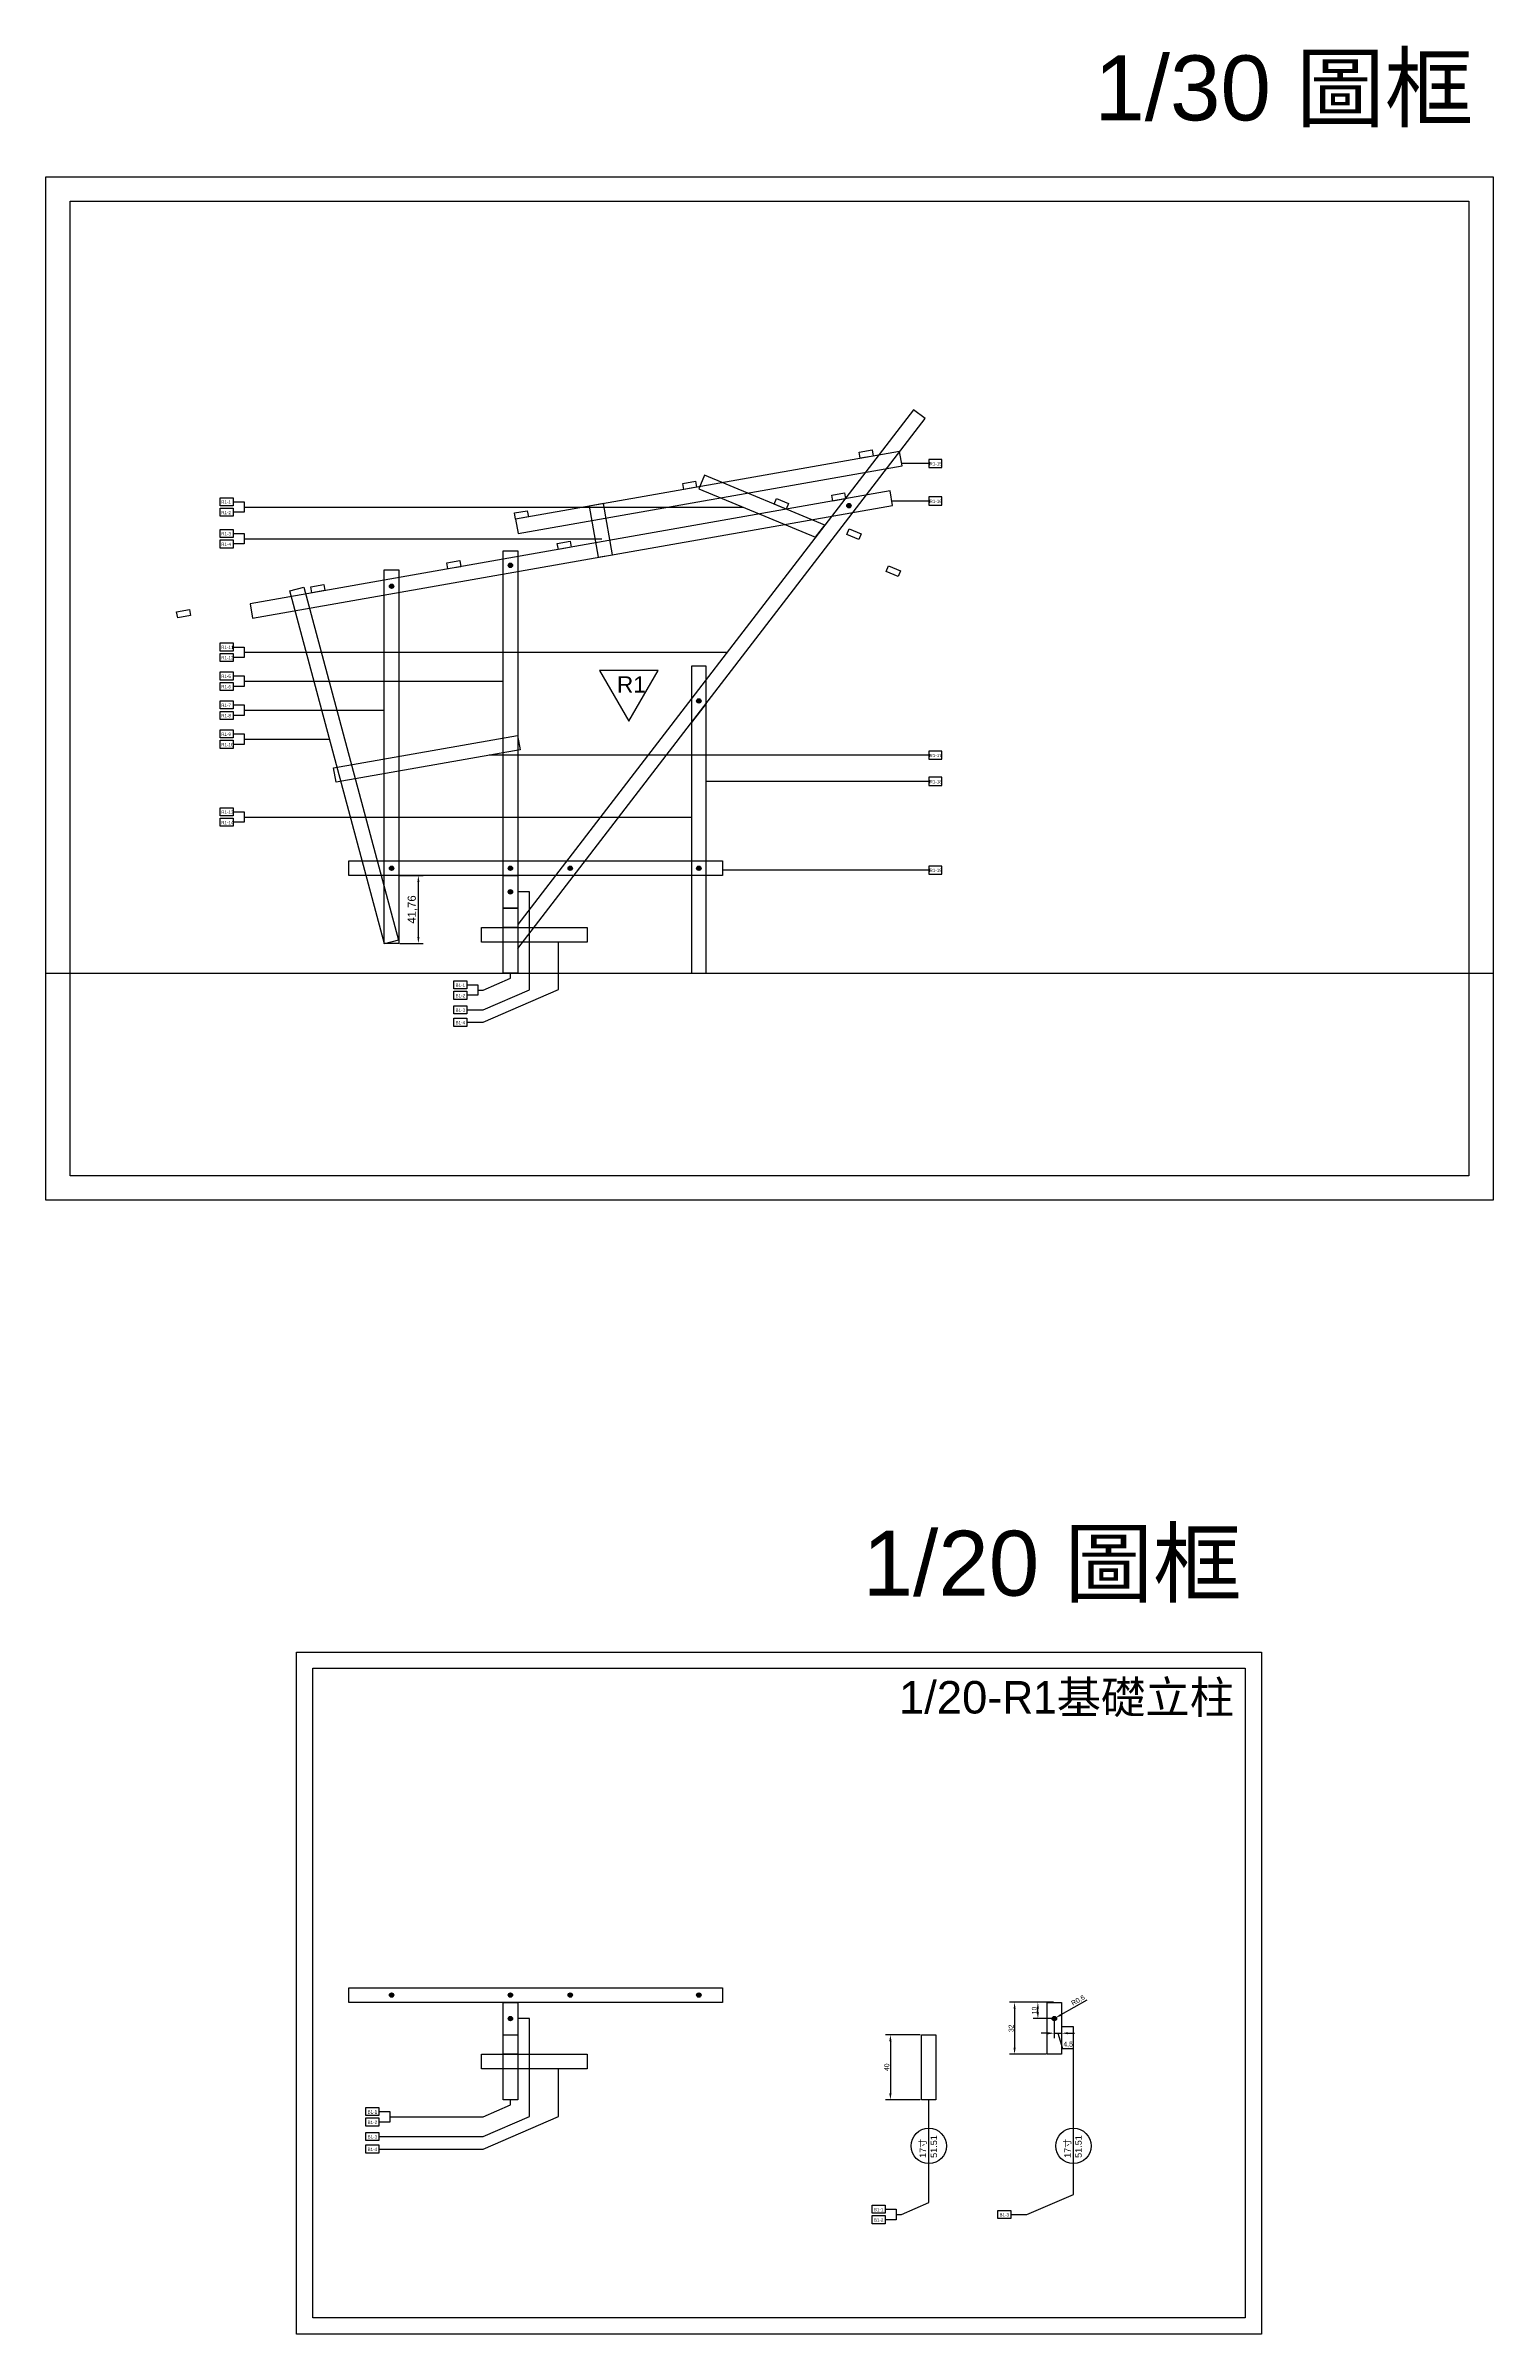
# Model space of a CAD drawing. Header units: millimetres. Extents: x -2666 to 6286, y -11880 to 4849.
# Drawn here: x -1225 to -334, y -5687 to -4278 of the extents above; entities that cross this region are included whole.
import ezdxf

# ---------------------------------------------------------------- set-up
doc = ezdxf.new("R2010")
doc.units = ezdxf.units.MM
for name, color, linetype in [('0-rib-base', 10, 'Continuous'), ('0-rib1', 6, 'Continuous'), ('1-螺桿鑽洞', 7, 'Continuous'), ('dim', 244, 'Continuous'), ('座標', 3, 'Continuous'), ('樑', 4, 'Continuous'), ('編號標示', 30, 'Continuous'), ('編號標示線', 44, 'Continuous')]:
    doc.layers.add(name, color=color, linetype=linetype)
for name, color, linetype, plot in [('1-墊圈', 4, 'Continuous', False), ('1-螺絲頭', 9, 'Continuous', False), ('default', 11, 'Continuous', False)]:
    doc.layers.add(name, color=color, linetype=linetype, plot=plot)
doc.styles.get("Standard").update_dxf_attribs({"font": 'arial.ttf'})
doc.dimstyles.new('短柱', dxfattribs={"dimtxt": 3, "dimasz": 4, "dimexe": 3, "dimexo": 0.625, "dimtad": 1, "dimtxsty": 'Standard', "dimcen": 2.5, "dimadec": 0, "dimazin": 0, "dimtfac": 1, "dimtmove": 1, "dimatfit": 1, "dimldrblk": 'ORIGIN', "dimfxl": 0, "dimarcsym": 0})

# ---------------------------------------------------------------- blocks, each defined once
blk = doc.blocks.new('螺栓組')
h = blk.add_hatch()
h.set_pattern_fill('JIS_WOOD', color=256, scale=0.1, style=0)
edge = h.paths.add_edge_path()
edge.add_arc((0, 0), 0.6, 0, 360)
at = {"layer": '1-墊圈'}
blk.add_circle((0, 0), 1.35, dxfattribs=at)
at = {"layer": '1-螺桿鑽洞'}
for points in [[(1.1, 0), (-1.1, 0)], [(0, -0.9), (0, 0.9)]]:
    blk.add_lwpolyline(points, dxfattribs=at)
blk.add_circle((0, 0), 0.6, dxfattribs=at)
at = {"layer": '1-螺絲頭'}
blk.add_lwpolyline([(-0.5, 0.9), (-1.1, 0), (-0.5, -0.9), (0.5, -0.9), (1.1, 0), (0.5, 0.9)], close=True, dxfattribs=at)
blk = doc.blocks.new('*D183')
at = {"layer": 'Defpoints', "color": 0}
for p in [(-685.7, -5502.6), (-704.8, -5542.6), (-685.7, -5542.6)]:
    blk.add_point(p, dxfattribs=at)
at = {"layer": 'dim', "color": 0, "lineweight": -2}
for p, q in [((-686.4, -5502.6), (-707.8, -5502.6)), ((-704.8, -5506.6), (-704.8, -5538.6)), ((-686.4, -5542.6), (-707.8, -5542.6))]:
    blk.add_line(p, q, dxfattribs=at)
at = {"layer": 'dim', "color": 0}
for points in [[(-705.5, -5506.6), (-704.1, -5506.6), (-704.8, -5502.6)], [(-705.5, -5538.6), (-704.1, -5538.6), (-704.8, -5542.6)]]:
    blk.add_solid(points, dxfattribs=at)
at = {"layer": 'dim', "color": 0, "insert": (-707, -5522.6), "char_height": 3, "attachment_point": 5, "rotation": 90}
blk.add_mtext('40', dxfattribs=at)
blk = doc.blocks.new('_Origin')
at = {"color": 0, "linetype": 'ByBlock', "lineweight": -2}
blk.add_line((0, 0), (-1, 0), dxfattribs=at)
blk.add_circle((0, 0), 0.5, dxfattribs=at)
blk = doc.blocks.new('*D184')
at = {"layer": 'Defpoints', "color": 0}
for p in [(-614, -5482.6), (-603.9, -5482.6), (-603.9, -5492.6)]:
    blk.add_point(p, dxfattribs=at)
at = {"layer": 'dim', "color": 0, "lineweight": -2}
for p, q in [((-604.5, -5482.6), (-617, -5482.6)), ((-604.5, -5492.6), (-617, -5492.6)), ((-614, -5488.6), (-614, -5486.6))]:
    blk.add_line(p, q, dxfattribs=at)
at = {"layer": 'dim', "color": 0}
for points in [[(-614.7, -5486.6), (-613.4, -5486.6), (-614, -5482.6)], [(-614.7, -5488.6), (-613.4, -5488.6), (-614, -5492.6)]]:
    blk.add_solid(points, dxfattribs=at)
at = {"layer": 'dim', "color": 0, "insert": (-616.2, -5487.6), "char_height": 3, "attachment_point": 5, "rotation": 90}
blk.add_mtext('10', dxfattribs=at)
blk = doc.blocks.new('*D185')
at = {"layer": 'Defpoints', "color": 0}
for p in [(-608.4, -5482.6), (-628.4, -5514.6), (-608.4, -5514.6)]:
    blk.add_point(p, dxfattribs=at)
at = {"layer": 'dim', "color": 0, "lineweight": -2}
for p, q in [((-609, -5482.6), (-631.4, -5482.6)), ((-628.4, -5486.6), (-628.4, -5510.6)), ((-609, -5514.6), (-631.4, -5514.6))]:
    blk.add_line(p, q, dxfattribs=at)
at = {"layer": 'dim', "color": 0}
for points in [[(-629, -5486.6), (-627.7, -5486.6), (-628.4, -5482.6)], [(-629, -5510.6), (-627.7, -5510.6), (-628.4, -5514.6)]]:
    blk.add_solid(points, dxfattribs=at)
at = {"layer": 'dim', "color": 0, "insert": (-630.5, -5498.6), "char_height": 3, "attachment_point": 5, "rotation": 90}
blk.add_mtext('32', dxfattribs=at)
blk = doc.blocks.new('*D241')
at = {"layer": 'Defpoints', "color": 0}
for p in [(-603.9, -5492.6), (-599.4, -5492.6), (-599.4, -5501.6)]:
    blk.add_point(p, dxfattribs=at)
at = {"layer": 'dim', "color": 0, "lineweight": -2}
for p, q in [((-603.9, -5493.2), (-603.9, -5504.6)), ((-599.4, -5493.2), (-599.4, -5504.6)), ((-607.9, -5501.6), (-611.9, -5501.6)), ((-603.9, -5501.6), (-599.4, -5501.6)), ((-603.9, -5501.6), (-599.4, -5501.6)), ((-601.7, -5501.6), (-598.9, -5511)), ((-595.4, -5501.6), (-591.4, -5501.6)), ((-598.9, -5511), (-592, -5511))]:
    blk.add_line(p, q, dxfattribs=at)
at = {"layer": 'dim', "color": 0}
for points in [[(-607.9, -5501), (-607.9, -5502.3), (-603.9, -5501.6)], [(-595.4, -5501), (-595.4, -5502.3), (-599.4, -5501.6)]]:
    blk.add_solid(points, dxfattribs=at)
at = {"layer": 'dim', "color": 0, "insert": (-595.4, -5508.6), "char_height": 3, "attachment_point": 5}
blk.add_mtext('4,5', dxfattribs=at)
blk = doc.blocks.new('*D242')
at = {"layer": 'Defpoints', "color": 0}
for p in [(-603.9, -5492.6), (-603.4, -5492.3)]:
    blk.add_point(p, dxfattribs=at)
at = {"layer": 'dim', "color": 0, "lineweight": -2}
for p, q in [((-603.9, -5492.6), (-603.4, -5492.3)), ((-583.9, -5481.2), (-599.9, -5490.3))]:
    blk.add_line(p, q, dxfattribs=at)
at = {"layer": 'dim', "color": 0}
blk.add_solid([(-600.2, -5489.8), (-599.6, -5490.9), (-603.4, -5492.3)], dxfattribs=at)
at = {"layer": 'dim', "color": 0, "insert": (-589.2, -5481.5), "char_height": 3, "attachment_point": 5, "rotation": 29.6518}
blk.add_mtext('R0,6', dxfattribs=at)
blk = doc.blocks.new('*D272')
at = {"color": 0, "lineweight": -2}
for p, q in [((-1006.7, -4788.9), (-992.4, -4788.9)), ((-995.4, -4792.9), (-995.4, -4826.7)), ((-1006.7, -4830.7), (-992.4, -4830.7))]:
    blk.add_line(p, q, dxfattribs=at)
at = {"color": 0}
for points in [[(-996, -4792.9), (-994.7, -4792.9), (-995.4, -4788.9)], [(-996, -4826.7), (-994.7, -4826.7), (-995.4, -4830.7)]]:
    blk.add_solid(points, dxfattribs=at)
at = {"layer": 'Defpoints', "color": 0}
for p in [(-1007.3, -4788.9), (-1007.3, -4830.7), (-995.4, -4830.7)]:
    blk.add_point(p, dxfattribs=at)
at = {"color": 0, "insert": (-999, -4809.8), "char_height": 5, "attachment_point": 5, "rotation": 90}
blk.add_mtext('41,76', dxfattribs=at)

msp = doc.modelspace()

# ---------------------------------------------------------------- linework, layer by layer
for centre in [(-681.182, -5571.012), (-592.136, -5571.012)]:
    msp.add_circle(centre, 10.911)
at = {"layer": '0-rib-base'}
for points in [[(-808.226, -4779.932), (-808.226, -4788.932), (-1038.226, -4788.932), (-1038.226, -4779.932)], [(-943.226, -4820.932), (-943.226, -4788.932), (-934.226, -4788.932), (-934.226, -4820.932)], [(-943.226, -4848.932), (-943.226, -4808.932), (-934.226, -4808.932), (-934.226, -4848.932)], [(-956.411, -4829.932), (-956.411, -4820.932), (-891.411, -4820.932), (-891.411, -4829.932)], [(-808.226, -5473.612), (-808.226, -5482.612), (-1038.226, -5482.612), (-1038.226, -5473.612)], [(-943.226, -5514.612), (-943.226, -5482.612), (-934.226, -5482.612), (-934.226, -5514.612)], [(-608.402, -5514.612), (-608.402, -5482.612), (-599.402, -5482.612), (-599.402, -5514.612)], [(-943.226, -5542.612), (-943.226, -5502.612), (-934.226, -5502.612), (-934.226, -5542.612)], [(-685.734, -5542.612), (-685.734, -5502.612), (-676.734, -5502.612), (-676.734, -5542.612)], [(-956.411, -5523.612), (-956.411, -5514.612), (-891.411, -5514.612), (-891.411, -5523.612)]]:
    msp.add_lwpolyline(points, close=True, dxfattribs=at)
at = {"layer": '0-rib1'}
for points in [[(-934.226, -4833.862), (-683.46, -4507.609), (-690.596, -4502.124), (-934.226, -4819.094), (-934.226, -4833.862)], [(-935.514, -4569.431), (-936.174, -4565.689)], [(-1046.01, -4731.408), (-1047.573, -4722.545), (-934.32, -4702.576), (-932.757, -4711.439), (-1046.01, -4731.408)]]:
    msp.add_lwpolyline(points, dxfattribs=at)
for points in [[(-935.514, -4569.431), (-933.951, -4578.295), (-697.597, -4536.619), (-699.16, -4527.756)], [(-819.3, -4542.409), (-822.759, -4550.718), (-750.928, -4580.618), (-745.251, -4573.233)], [(-1098.938, -4621.602), (-1097.375, -4630.465), (-703.452, -4561.006), (-705.014, -4552.143)], [(-881.35, -4559.881), (-890.213, -4561.443), (-884.656, -4592.957), (-875.793, -4591.394)], [(-943.226, -4808.932), (-943.226, -4588.932), (-934.226, -4588.932), (-934.226, -4808.932)], [(-1016.35, -4830.696), (-1016.35, -4600.696), (-1007.35, -4600.696), (-1007.35, -4830.696)], [(-1016.316, -4830.954), (-1074.55, -4613.621), (-1065.857, -4611.292), (-1007.622, -4828.625)], [(-818.226, -4779.932), (-818.226, -4659.932), (-827.226, -4659.932), (-827.226, -4779.932)], [(-827.226, -4694.652), (-827.226, -4848.932), (-818.226, -4848.932), (-818.226, -4682.943)]]:
    msp.add_lwpolyline(points, close=True, dxfattribs=at)
at = {"layer": 'default'}
msp.add_line((-1224.726, -4848.932), (-333.726, -4848.932), dxfattribs=at)
for points in [[(-333.726, -4358.668), (-333.726, -4988.668), (-1224.726, -4988.668), (-1224.726, -4358.668)], [(-348.726, -4373.668), (-348.726, -4973.668), (-1209.726, -4973.668), (-1209.726, -4373.668)], [(-476.338, -5266.947), (-476.338, -5686.947), (-1070.338, -5686.947), (-1070.338, -5266.947)], [(-486.338, -5276.947), (-486.338, -5676.947), (-1060.338, -5676.947), (-1060.338, -5276.947)]]:
    msp.add_lwpolyline(points, close=True, dxfattribs=at)
at = {"layer": '座標'}
msp.add_lwpolyline([(-883.782, -4662.572), (-865.772, -4693.767), (-847.762, -4662.572)], close=True, dxfattribs=at)
at = {"layer": '樑'}
for points in [[(-716.127, -4526.889), (-715.467, -4530.631), (-723.346, -4532.02), (-724.006, -4528.278), (-716.127, -4526.889)], [(-824.772, -4546.046), (-824.112, -4549.788), (-831.99, -4551.177), (-832.65, -4547.435), (-824.772, -4546.046)], [(-928.296, -4564.3), (-927.636, -4568.042), (-935.514, -4569.431), (-936.174, -4565.689), (-928.296, -4564.3)], [(-767.486, -4559.861), (-768.946, -4563.369), (-776.332, -4560.295), (-774.871, -4556.787), (-767.486, -4559.861)], [(-733.06, -4553.229), (-732.4, -4556.972), (-740.278, -4558.361), (-740.938, -4554.618), (-733.06, -4553.229)], [(-722.71, -4578.5), (-724.17, -4582.008), (-731.556, -4578.933), (-730.096, -4575.425), (-722.71, -4578.5)], [(-901.99, -4583.016), (-901.33, -4586.758), (-909.208, -4588.148), (-909.868, -4584.405), (-901.99, -4583.016)], [(-969.937, -4594.997), (-969.277, -4598.739), (-977.156, -4600.129), (-977.816, -4596.386), (-969.937, -4594.997)], [(-698.63, -4601.305), (-700.09, -4604.813), (-707.476, -4601.739), (-706.015, -4598.23), (-698.63, -4601.305)], [(-1053.65, -4609.758), (-1052.99, -4613.5), (-1060.869, -4614.889), (-1061.528, -4611.147), (-1053.65, -4609.758)], [(-1136.315, -4625.146), (-1135.655, -4628.889), (-1143.533, -4630.278), (-1144.193, -4626.536), (-1136.315, -4625.146)]]:
    msp.add_lwpolyline(points, dxfattribs=at)
at = {"layer": '編號標示'}
for points in [[(-673.079, -4537.682), (-673.079, -4532.682), (-681.079, -4532.682), (-681.079, -4537.682)], [(-1117.386, -4561.279), (-1117.386, -4556.279), (-1109.386, -4556.279), (-1109.386, -4561.279)], [(-1117.386, -4567.72), (-1117.386, -4562.72), (-1109.386, -4562.72), (-1109.386, -4567.72)], [(-673.079, -4560.833), (-673.079, -4555.833), (-681.079, -4555.833), (-681.079, -4560.833)], [(-1117.386, -4580.805), (-1117.386, -4575.805), (-1109.386, -4575.805), (-1109.386, -4580.805)], [(-1117.386, -4587.246), (-1117.386, -4582.246), (-1109.386, -4582.246), (-1109.386, -4587.246)], [(-1117.386, -4650.7), (-1117.386, -4645.7), (-1109.386, -4645.7), (-1109.386, -4650.7)], [(-1117.386, -4657.141), (-1117.386, -4652.141), (-1109.386, -4652.141), (-1109.386, -4657.141)], [(-1117.386, -4668.529), (-1117.386, -4663.529), (-1109.386, -4663.529), (-1109.386, -4668.529)], [(-1117.386, -4674.97), (-1117.386, -4669.97), (-1109.386, -4669.97), (-1109.386, -4674.97)], [(-1117.386, -4686.359), (-1117.386, -4681.359), (-1109.386, -4681.359), (-1109.386, -4686.359)], [(-1117.386, -4692.8), (-1117.386, -4687.8), (-1109.386, -4687.8), (-1109.386, -4692.8)], [(-1117.386, -4704.188), (-1117.386, -4699.188), (-1109.386, -4699.188), (-1109.386, -4704.188)], [(-1117.386, -4710.629), (-1117.386, -4705.629), (-1109.386, -4705.629), (-1109.386, -4710.629)], [(-673.079, -4717.299), (-673.079, -4712.299), (-681.079, -4712.299), (-681.079, -4717.299)], [(-673.079, -4733.398), (-673.079, -4728.398), (-681.079, -4728.398), (-681.079, -4733.398)], [(-1117.386, -4752.154), (-1117.386, -4747.154), (-1109.386, -4747.154), (-1109.386, -4752.154)], [(-1117.386, -4758.595), (-1117.386, -4753.595), (-1109.386, -4753.595), (-1109.386, -4758.595)], [(-673.079, -4788.019), (-673.079, -4783.019), (-681.079, -4783.019), (-681.079, -4788.019)], [(-973.543, -4858.678), (-973.543, -4853.678), (-965.543, -4853.678), (-965.543, -4858.678)], [(-973.543, -4865.12), (-973.543, -4860.12), (-965.543, -4860.12), (-965.543, -4865.12)], [(-973.543, -4874.065), (-973.543, -4869.065), (-965.543, -4869.065), (-965.543, -4874.065)], [(-973.543, -4881.732), (-973.543, -4876.732), (-965.543, -4876.732), (-965.543, -4881.732)], [(-1027.696, -5552.358), (-1027.696, -5547.358), (-1019.696, -5547.358), (-1019.696, -5552.358)], [(-1027.696, -5558.8), (-1027.696, -5553.8), (-1019.696, -5553.8), (-1019.696, -5558.8)], [(-1027.696, -5567.745), (-1027.696, -5562.745), (-1019.696, -5562.745), (-1019.696, -5567.745)], [(-1027.696, -5575.412), (-1027.696, -5570.412), (-1019.696, -5570.412), (-1019.696, -5575.412)], [(-716.051, -5612.504), (-716.051, -5607.504), (-708.051, -5607.504), (-708.051, -5612.504)], [(-716.051, -5618.946), (-716.051, -5613.946), (-708.051, -5613.946), (-708.051, -5618.946)], [(-638.719, -5615.725), (-638.719, -5610.725), (-630.719, -5610.725), (-630.719, -5615.725)]]:
    msp.add_lwpolyline(points, close=True, dxfattribs=at)
for points in [[(-1109.386, -4558.779), (-1102.684, -4558.779), (-1102.684, -4565.22), (-1109.386, -4565.22)], [(-1109.386, -4578.305), (-1102.684, -4578.305), (-1102.684, -4584.746), (-1109.386, -4584.746)], [(-1109.386, -4648.2), (-1102.684, -4648.2), (-1102.684, -4654.641), (-1109.386, -4654.641)], [(-1109.386, -4666.029), (-1102.684, -4666.029), (-1102.684, -4672.47), (-1109.386, -4672.47)], [(-1109.386, -4683.859), (-1102.684, -4683.859), (-1102.684, -4690.3), (-1109.386, -4690.3)], [(-1109.386, -4701.688), (-1102.684, -4701.688), (-1102.684, -4708.129), (-1109.386, -4708.129)], [(-1109.386, -4749.654), (-1102.684, -4749.654), (-1102.684, -4756.095), (-1109.386, -4756.095)]]:
    msp.add_lwpolyline(points, dxfattribs=at)
at = {"layer": '編號標示線'}
for p, q in [((-681.079, -4535.182), (-697.851, -4535.182)), ((-1102.684, -4561.999), (-795.657, -4561.999)), ((-681.079, -4558.333), (-703.923, -4558.333)), ((-1102.684, -4581.526), (-882.458, -4581.526)), ((-1102.684, -4651.42), (-805.348, -4651.42)), ((-681.079, -4714.799), (-951.813, -4714.799)), ((-681.079, -4730.898), (-818.226, -4730.898)), ((-681.079, -4785.519), (-808.226, -4785.519))]:
    msp.add_line(p, q, dxfattribs=at)
for points in [[(-1102.684, -4669.25), (-943.226, -4669.25)], [(-1102.684, -4687.079), (-1016.35, -4687.079)], [(-1102.684, -4704.909), (-1050.089, -4704.909)], [(-1102.684, -4752.874), (-827.226, -4752.874)], [(-965.543, -4871.565), (-955.557, -4871.565), (-926.96, -4859.163), (-926.96, -4798.932), (-934.226, -4798.932)], [(-965.543, -4879.232), (-955.557, -4879.232), (-909.184, -4859.121), (-909.184, -4829.932)], [(-965.543, -4856.178), (-958.84, -4856.178), (-958.84, -4862.62), (-965.543, -4862.62)], [(-958.84, -4859.399), (-955.505, -4859.399), (-938.674, -4852.1), (-938.674, -4848.932)], [(-1019.696, -5565.245), (-955.557, -5565.245), (-926.96, -5552.843), (-926.96, -5492.612), (-934.226, -5492.612)], [(-630.719, -5613.225), (-620.733, -5613.225), (-592.136, -5600.823), (-592.136, -5497.693), (-599.402, -5497.693)], [(-1019.696, -5572.912), (-955.557, -5572.912), (-909.184, -5552.801), (-909.184, -5523.612)], [(-1019.696, -5549.858), (-1012.993, -5549.858), (-1012.993, -5556.3), (-1019.696, -5556.3)], [(-1012.993, -5553.079), (-955.505, -5553.079), (-938.674, -5545.78), (-938.674, -5542.612)], [(-701.349, -5613.225), (-698.013, -5613.225), (-681.182, -5605.926), (-681.182, -5542.612)], [(-708.051, -5610.004), (-701.349, -5610.004), (-701.349, -5616.446), (-708.051, -5616.446)]]:
    msp.add_lwpolyline(points, dxfattribs=at)

# ---------------------------------------------------------------- block references
at = {"layer": '1-螺桿鑽洞', "rotation": 90}
for p in [(-938.726, -4597.922), (-1011.85, -4610.816), (-822.726, -4681.413), (-1011.85, -4784.432), (-938.726, -4784.432), (-901.909, -4784.432), (-822.726, -4784.432), (-938.726, -4798.932), (-1011.85, -5478.112), (-938.726, -5478.112), (-901.909, -5478.112), (-822.726, -5478.112), (-938.726, -5492.612), (-603.902, -5492.612)]:
    msp.add_blockref('螺栓組', p, dxfattribs=at)
at = {"layer": '編號標示', "rotation": 90}
msp.add_blockref('螺栓組', (-730.305, -4561.172), dxfattribs=at)

# ---------------------------------------------------------------- texts
at = {"layer": 'default', "char_height": 40, "attachment_point": 1}
for s, insert in [('1/30 {\\fPMingLiU|b0|i0|c136|p18;圖框}', (-579.308, -4283.977)), ('1/20 {\\fPMingLiU|b0|i0|c136|p18;圖框}', (-721.92, -5192.256))]:
    msp.add_mtext_dynamic_manual_height_columns(s, width=430.53379, gutter_width=12.5, heights=[0], dxfattribs=dict(at, insert=insert))
at = {"layer": '座標', "insert": (-873.18, -4666.242), "char_height": 10, "attachment_point": 1}
msp.add_mtext_dynamic_manual_height_columns('R1', width=22.24738, gutter_width=12.5, heights=[0], dxfattribs=at)
at = {"layer": '編號標示'}
for s, p in [('R1-15', (-680.782, -4536.38)), ('R1-1', (-1116.782, -4559.976)), ('R1-2', (-1116.782, -4566.417)), ('R1-16', (-680.782, -4559.531)), ('R1-3', (-1116.782, -4579.503)), ('R1-4', (-1116.782, -4585.944)), ('R1-11', (-1116.782, -4649.397)), ('R1-12', (-1116.782, -4655.838)), ('R1-5', (-1116.782, -4667.227)), ('R1-6', (-1116.782, -4673.668)), ('R1-7', (-1116.782, -4685.056)), ('R1-8', (-1116.782, -4691.497)), ('R1-9', (-1116.782, -4702.886)), ('R1-10', (-1116.782, -4709.327)), ('R1-17', (-680.782, -4715.996)), ('R1-18', (-680.782, -4732.095)), ('R1-13', (-1116.782, -4750.851)), ('R1-14', (-1116.782, -4757.292)), ('R1-19', (-680.782, -4786.717)), ('B1-1', (-972.485, -4857.376)), ('B1-2', (-972.485, -4863.817)), ('B1-3', (-972.485, -4872.762)), ('B1-4', (-972.485, -4880.429)), ('B1-1', (-1026.638, -5551.056)), ('B1-2', (-1026.638, -5557.497)), ('B1-3', (-1026.638, -5566.442)), ('B1-4', (-1026.638, -5574.109)), ('B1-1', (-714.993, -5611.202)), ('B1-2', (-714.993, -5617.643)), ('B1-3', (-637.661, -5614.423))]:
    msp.add_text(s, height=2, dxfattribs=at).set_placement(p)
for s, p in [('51.51', (-676.075, -5578.39)), ('51.51', (-587.028, -5578.39)), ('17寸', (-682.85, -5578.39)), ('17寸', (-593.804, -5578.39))]:
    msp.add_text(s, height=4, rotation=90, dxfattribs=at).set_placement(p)
at = {"layer": '編號標示線', "insert": (-699.515, -5284.798), "char_height": 20, "attachment_point": 1}
msp.add_mtext_dynamic_manual_height_columns('1/20-{\\fPMingLiU|b0|i0|c136|p18;R1基礎立柱}', width=430.53379, gutter_width=12.5, heights=[0], dxfattribs=at)

# ---------------------------------------------------------------- dimensions: what is measured, and where the dimension line sits
dim = msp.add_linear_dim(base=(-995.365, -4830.696), p1=(-1007.35, -4788.932), p2=(-1007.35, -4830.696), angle=90, dimstyle='短柱', override={"dimtxt": 5, "dimtoh": 1, "dimfxl": 50})
dim.commit()
dim.dimension.update_dxf_attribs({"geometry": '*D272', "text_midpoint": (-998.994, -4809.814)})
at = {"layer": 'dim'}
dim = msp.add_radius_dim(center=(-603.902, -5492.612), mpoint=(-603.381, -5492.315), dimstyle='短柱', dxfattribs=at)
dim.commit()
dim.dimension.update_dxf_attribs({"geometry": '*D242', "text_midpoint": (-588.03, -5483.576), "dimtype": 164})
for base, p1, p2, picture, middle in [((-628.358, -5514.612), (-608.402, -5482.612), (-608.402, -5514.612), '*D185', (-630.516, -5498.612)), ((-614.024, -5482.612), (-603.902, -5492.612), (-603.902, -5482.612), '*D184', (-616.181, -5487.612)), ((-704.803, -5542.612), (-685.734, -5502.612), (-685.734, -5542.612), '*D183', (-706.96, -5522.612))]:
    dim = msp.add_linear_dim(base=base, p1=p1, p2=p2, angle=90, dimstyle='短柱', dxfattribs=at)
    dim.commit()
    dim.dimension.update_dxf_attribs({"geometry": picture, "text_midpoint": middle})
dim = msp.add_linear_dim(base=(-599.402, -5501.649), p1=(-603.902, -5492.612), p2=(-599.402, -5492.612), dimstyle='短柱', dxfattribs=at)
dim.commit()
dim.dimension.update_dxf_attribs({"geometry": '*D241', "text_midpoint": (-598.229, -5508.555)})

doc.saveas('drawing.dxf')
